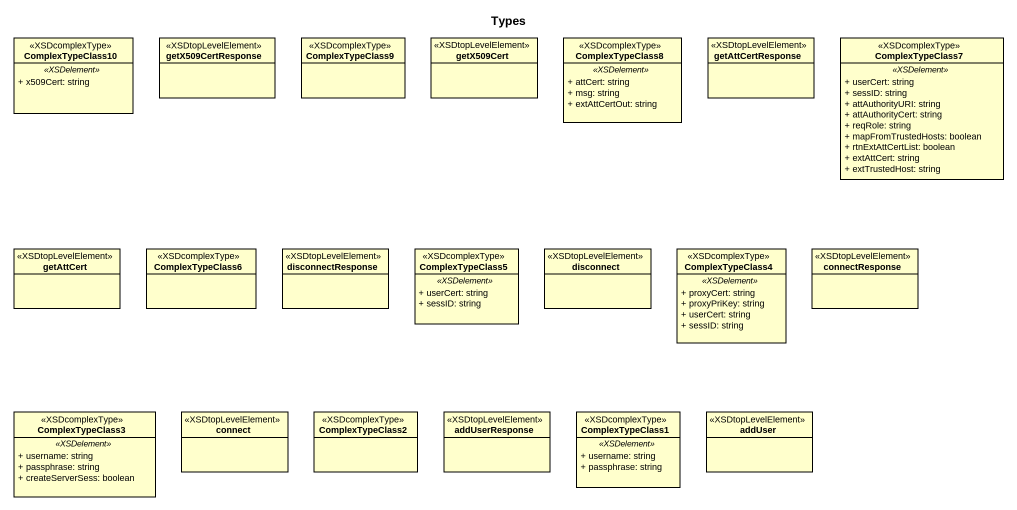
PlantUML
@startuml
title Types
hide circle
hide empty members
skinparam classAttributeIconSize 0
class ComplexTypeClass10 <<XSDcomplexType>> {
  .. <<XSDelement>> ..
  + x509Cert: string
}
class getX509CertResponse <<XSDtopLevelElement>>
class ComplexTypeClass9 <<XSDcomplexType>>
class getX509Cert <<XSDtopLevelElement>>
class ComplexTypeClass8 <<XSDcomplexType>> {
  .. <<XSDelement>> ..
  + attCert: string
  + msg: string
  + extAttCertOut: string
}
class getAttCertResponse <<XSDtopLevelElement>>
class ComplexTypeClass7 <<XSDcomplexType>> {
  .. <<XSDelement>> ..
  + userCert: string
  + sessID: string
  + attAuthorityURI: string
  + attAuthorityCert: string
  + reqRole: string
  + mapFromTrustedHosts: boolean
  + rtnExtAttCertList: boolean
  + extAttCert: string
  + extTrustedHost: string
}
class getAttCert <<XSDtopLevelElement>>
class ComplexTypeClass6 <<XSDcomplexType>>
class disconnectResponse <<XSDtopLevelElement>>
class ComplexTypeClass5 <<XSDcomplexType>> {
  .. <<XSDelement>> ..
  + userCert: string
  + sessID: string
}
class disconnect <<XSDtopLevelElement>>
class ComplexTypeClass4 <<XSDcomplexType>> {
  .. <<XSDelement>> ..
  + proxyCert: string
  + proxyPriKey: string
  + userCert: string
  + sessID: string
}
class connectResponse <<XSDtopLevelElement>>
class ComplexTypeClass3 <<XSDcomplexType>> {
  .. <<XSDelement>> ..
  + username: string
  + passphrase: string
  + createServerSess: boolean
}
class connect <<XSDtopLevelElement>>
class ComplexTypeClass2 <<XSDcomplexType>>
class addUserResponse <<XSDtopLevelElement>>
class ComplexTypeClass1 <<XSDcomplexType>> {
  .. <<XSDelement>> ..
  + username: string
  + passphrase: string
}
class addUser <<XSDtopLevelElement>>
@enduml
